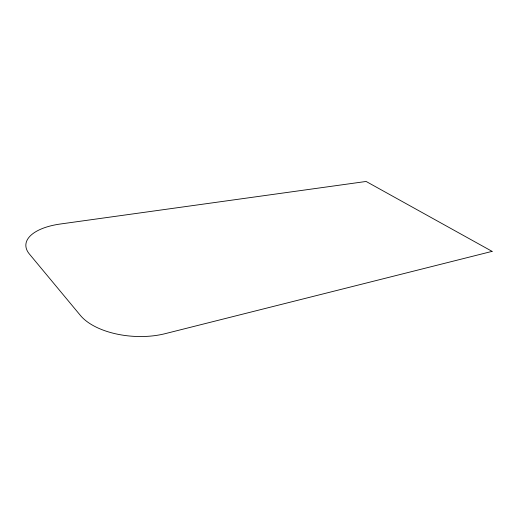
<?xml version="1.0" encoding="UTF-8"?>
<svg xmlns="http://www.w3.org/2000/svg" width="518" height="518" viewBox="0 0 518 518"><rect width="100%" height="100%" fill="white"/><g stroke="black" fill="none" stroke-linecap="round" stroke-linejoin="round"><path stroke-width="0.78" d="M492.1 251.366L165.112 333.676A59.978 30.925 3.7 0 1 80.465 315.501L29.409 254.04A54.338 24.152 2.5 0 1 60.399 224.003L366.129 181.462L492.1 251.366"/></g></svg>
